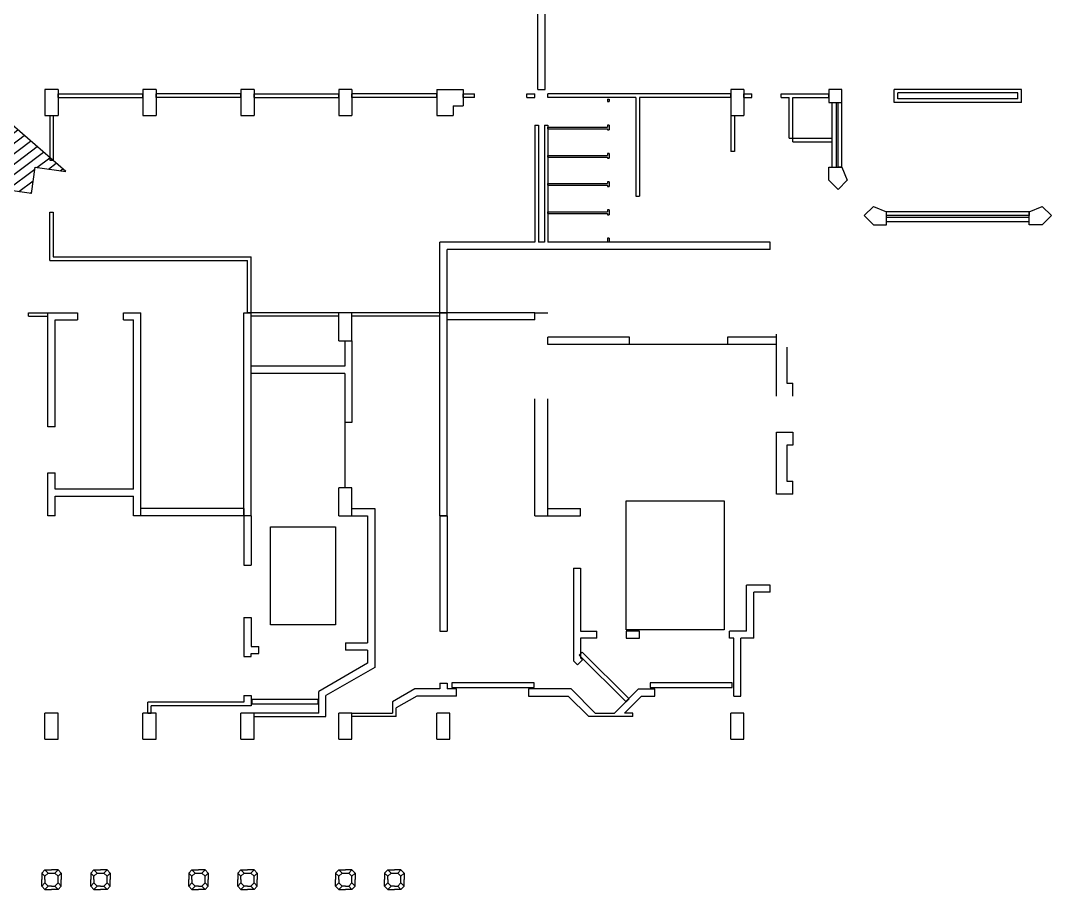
# Model space of a CAD drawing. Header units: millimetres. Extents: x -68315 to 81584, y -44830 to 67795.
# Drawn here: x -7262 to 24300, y -44830 to -18225 of the extents above; entities that cross this region are included whole.
import ezdxf

# ---------------------------------------------------------------- set-up
doc = ezdxf.new("R2010")
doc.units = ezdxf.units.MM
for name, color, linetype in [('BRICK_WALLS_P4', 1, 'Continuous'), ('COLUMNS_P5', 5, 'Continuous'), ('TITLE_BLOCK_P6', 7, 'Continuous')]:
    doc.layers.add(name, color=color, linetype=linetype)

msp = doc.modelspace()

# ---------------------------------------------------------------- hatches: boundary and pattern name
at = {"layer": 'TITLE_BLOCK_P6', "linetype": 'Continuous'}
h = msp.add_hatch(dxfattribs=at)
h.set_pattern_fill('_U', color=256, scale=253.999926, angle=37.01, style=0, pattern_type=0)
h.set_pattern_definition([(37.01, (9346.5, 31407.1), (-152.8964, 202.8267), [])])
h.paths.add_polyline_path([(-10755.9, -22978.8), (-10643.2, -22176.7), (-11581.3, -22044.9), (-8471.5, -20603.1), (-5879.6, -22846.2), (-6817.7, -22714.4), (-6930.5, -23516.4)], flags=16)
h.paths.add_polyline_path([(-9101, -19908.8), (-8934, -18720.4), (-8636.9, -18762.2), (-7930.4, -19770.3), (-7805.1, -18879.1), (-7508, -18920.8), (-7675, -20109.2), (-8120.7, -20046.5), (-8694.3, -19170.7), (-8803.9, -19950.5)], flags=0)

# ---------------------------------------------------------------- linework, layer by layer
at = {"layer": 'BRICK_WALLS_P4', "linetype": 'Continuous'}
for p, q in [((8574.7, -20329.8), (8574.7, -17584.8)), ((8804.7, -20329.8), (8804.7, -17364.8)), ((-6115.3, -20469.8), (-3515.3, -20469.8)), ((-6115.3, -20579.8), (-6115.3, -20469.8)), ((-3515.3, -20579.8), (-3515.3, -20469.8)), ((-515.3, -20469.8), (-3115.3, -20469.8)), ((-3115.3, -20579.8), (-3115.3, -20469.8)), ((-515.3, -20579.8), (-515.3, -20469.8)), ((-115.3, -20469.8), (2484.7, -20469.8)), ((-115.3, -20579.8), (-115.3, -20469.8)), ((2484.7, -20579.8), (2484.7, -20469.8)), ((5484.7, -20469.8), (2884.7, -20469.8)), ((2884.7, -20579.8), (2884.7, -20469.8)), ((5484.7, -20579.8), (5484.7, -20469.8)), ((6284.7, -20469.8), (6640.5, -20469.8)), ((6284.7, -20579.8), (6284.7, -20469.8)), ((6640.5, -20579.8), (6640.5, -20469.8)), ((8240.5, -20579.8), (8240.5, -20469.8)), ((8240.5, -20469.8), (8484.7, -20469.8)), ((8484.7, -20579.8), (8484.7, -20469.8)), ((8574.7, -20329.8), (8804.7, -20329.8)), ((14484.7, -20469.8), (8884.7, -20469.8)), ((8884.7, -20579.8), (8884.7, -20469.8)), ((14484.7, -20579.8), (14484.7, -20469.8)), ((14884.7, -20469.8), (15129.7, -20469.8)), ((14884.7, -20579.8), (14884.7, -20469.8)), ((15129.7, -20579.8), (15129.7, -20469.8)), ((16029.7, -20469.8), (17484.7, -20469.8)), ((16029.7, -20579.8), (16029.7, -20469.8)), ((17484.7, -20579.8), (17484.7, -20469.8)), ((19484.7, -20729.8), (19484.7, -20329.8)), ((23384.7, -20329.8), (19484.7, -20329.8)), ((23274.7, -20439.8), (19594.7, -20439.8)), ((19594.7, -20619.8), (19594.7, -20439.8)), ((23274.7, -20619.8), (23274.7, -20439.8)), ((23384.7, -20729.8), (23384.7, -20329.8)), ((-6115.3, -20579.8), (-3515.3, -20579.8)), ((-515.3, -20579.8), (-3115.3, -20579.8)), ((-115.3, -20579.8), (2484.7, -20579.8)), ((5484.7, -20579.8), (2884.7, -20579.8)), ((6640.5, -20579.8), (6284.7, -20579.8)), ((8240.5, -20579.8), (8484.7, -20579.8)), ((11574.7, -20579.8), (8884.7, -20579.8)), ((10705, -20634.8), (10705, -20706.7)), ((10705, -20634.8), (10755, -20634.8)), ((10705, -20706.7), (10755, -20706.7)), ((10755, -20634.8), (10755, -20706.7)), ((11574.7, -20579.8), (11574.7, -23600.4)), ((11684.7, -20579.8), (11684.7, -23600.4)), ((14484.7, -20579.8), (11684.7, -20579.8)), ((14884.7, -20579.8), (15129.7, -20579.8)), ((16029.7, -20579.8), (16274.7, -20579.8)), ((16274.7, -21829.8), (16274.7, -20579.8)), ((16384.7, -20579.8), (17484.7, -20579.8)), ((16384.7, -21939.8), (16384.7, -20579.8)), ((17774.7, -22712.6), (17774.7, -20729.8)), ((17774.7, -20729.8), (17884.7, -20729.8)), ((17884.7, -22712.6), (17884.7, -20729.8)), ((23384.7, -20729.8), (19484.7, -20729.8)), ((23274.7, -20619.8), (19594.7, -20619.8)), ((-6370.3, -21129.8), (-6370.3, -22494.8)), ((-6370.3, -21129.8), (-6260.3, -21129.8)), ((-6260.3, -21129.8), (-6260.3, -22494.8)), ((14484.7, -21129.8), (14484.7, -22229.8)), ((14484.7, -21129.8), (14594.7, -21129.8)), ((14594.7, -21129.8), (14594.7, -22229.8)), ((8484.7, -21429.8), (8484.7, -25009.8)), ((8484.7, -21429.8), (8594.7, -21429.8)), ((8594.7, -21429.8), (8594.7, -25009.8)), ((8774.7, -21429.8), (8774.7, -25009.8)), ((8774.7, -21429.8), (8884.7, -21429.8)), ((8884.7, -21429.8), (8884.7, -25009.8)), ((10705, -21426.7), (10705, -21486.9)), ((10705, -21426.7), (10705, -21486.9)), ((10755, -21426.7), (10705, -21426.7)), ((10755, -21426.7), (10755, -21536.9)), ((10755, -21426.7), (10755, -21572.4)), ((8884.7, -21486.9), (10705, -21486.9)), ((8884.7, -21536.9), (8884.7, -21486.9)), ((8884.7, -21536.9), (10705, -21536.9)), ((10705, -21536.9), (10705, -21572.4)), ((10705, -21572.4), (10755, -21572.4)), ((16274.7, -21829.8), (17584.7, -21829.8)), ((16384.7, -21939.8), (17584.7, -21939.8)), ((17584.7, -21939.8), (17584.7, -21829.8)), ((8884.7, -22352.6), (10705, -22352.6)), ((8884.7, -22402.6), (8884.7, -22352.6)), ((8884.7, -22402.6), (10705, -22402.6)), ((10705, -22292.4), (10705, -22352.6)), ((10705, -22292.4), (10705, -22352.6)), ((10755, -22292.4), (10705, -22292.4)), ((10705, -22402.6), (10705, -22438.1)), ((10755, -22292.4), (10755, -22402.6)), ((10755, -22292.4), (10755, -22438.1)), ((14594.7, -22229.8), (14484.7, -22229.8)), ((-6370.3, -22494.8), (-6260.3, -22494.8)), ((10705, -22438.1), (10755, -22438.1)), ((17884.7, -22712.6), (17774.7, -22712.6)), ((8884.7, -23218.2), (10705, -23218.2)), ((8884.7, -23268.2), (8884.7, -23218.2)), ((8884.7, -23268.2), (10705, -23268.2)), ((10705, -23158.1), (10705, -23218.2)), ((10755, -23158.1), (10705, -23158.1)), ((10705, -23158.1), (10705, -23218.2)), ((10705, -23268.2), (10705, -23303.8)), ((10705, -23303.8), (10755, -23303.8)), ((10755, -23158.1), (10755, -23268.2)), ((10755, -23158.1), (10755, -23303.8)), ((11574.7, -23600.4), (11684.7, -23600.4)), ((-6370.3, -24094.8), (-6260.3, -24094.8)), ((-6370.3, -25569.8), (-6370.3, -24094.8)), ((-6260.3, -24094.8), (-6260.3, -25459.8)), ((8884.7, -24083.9), (10705, -24083.9)), ((8884.7, -24133.9), (8884.7, -24083.9)), ((8884.7, -24133.9), (10705, -24133.9)), ((10705, -24023.8), (10705, -24083.9)), ((10755, -24023.8), (10705, -24023.8)), ((10705, -24023.8), (10705, -24083.9)), ((10705, -24133.9), (10705, -24169.4)), ((10705, -24169.4), (10755, -24169.4)), ((10755, -24023.8), (10755, -24133.9)), ((10755, -24023.8), (10755, -24169.4)), ((23617.5, -24079.8), (19251.8, -24079.8)), ((19251.8, -24189.8), (19251.8, -24079.8)), ((23617.5, -24189.8), (19251.8, -24189.8)), ((23617.5, -24079.8), (23617.5, -24189.8)), ((10755, -24889.4), (10705, -24889.4)), ((10705, -24889.4), (10705, -25009.8)), ((10705, -24889.4), (10705, -24949.6)), ((10755, -24889.4), (10755, -25009.8)), ((10755, -24889.4), (10755, -24999.6)), ((8484.7, -25009.8), (5574.7, -25009.8)), ((5574.7, -27279.8), (5574.7, -25009.8)), ((15684.7, -25229.8), (5794.7, -25229.8)), ((5794.7, -27389.8), (5794.7, -25229.8)), ((8774.7, -25009.8), (8594.7, -25009.8)), ((15684.7, -25009.8), (8884.7, -25009.8)), ((10755, -25009.8), (10705, -25009.8)), ((15684.7, -25229.8), (15684.7, -25009.8)), ((-6260.3, -25459.8), (-205.3, -25459.8)), ((-205.3, -27279.8), (-205.3, -25459.8)), ((-6370.3, -25569.8), (-315.3, -25569.8)), ((-315.3, -27169.8), (-315.3, -25569.8)), ((-7015.3, -27279.8), (-7015.3, -27169.8)), ((-7015.3, -27169.8), (-6425.3, -27169.8)), ((-7015.3, -27279.8), (-6425.3, -27279.8)), ((-6425.3, -27279.8), (-6425.3, -27169.8)), ((2484.7, -27169.8), (-315.3, -27169.8)), ((2484.7, -27279.8), (-205.3, -27279.8)), ((2484.7, -27279.8), (2484.7, -27169.8)), ((5794.7, -27169.8), (2884.7, -27169.8)), ((2884.7, -27279.8), (2884.7, -27169.8)), ((5574.7, -27279.8), (2884.7, -27279.8)), ((8484.7, -27169.8), (5794.7, -27169.8)), ((8484.7, -27389.8), (5794.7, -27389.8)), ((8484.7, -27389.8), (8484.7, -27169.8)), ((2664.7, -28029.8), (2664.7, -28809.8)), ((2664.7, -28029.8), (2884.7, -28029.8)), ((2884.7, -28029.8), (2884.7, -30529.8)), ((11384.7, -27919.8), (8884.7, -27919.8)), ((8884.7, -28139.8), (8884.7, -27919.8)), ((11384.7, -28139.8), (11384.7, -27919.8)), ((14384.7, -27919.8), (14384.7, -28139.8)), ((15884.7, -27919.8), (14384.7, -27919.8)), ((15884.7, -28139.8), (15884.7, -27919.8)), ((11384.7, -28139.8), (8884.7, -28139.8)), ((14384.7, -28139.8), (11384.7, -28139.8)), ((15884.7, -28139.8), (14384.7, -28139.8)), ((2664.7, -28809.8), (-205.3, -28809.8)), ((-205.3, -29029.8), (-205.3, -28809.8)), ((2664.7, -29029.8), (-205.3, -29029.8)), ((2664.7, -29029.8), (2664.7, -30529.8)), ((2884.7, -30529.8), (2664.7, -30529.8)), ((2664.7, -30529.8), (2664.7, -32529.8)), ((11284.7, -36879.8), (11284.7, -32929.8)), ((11284.7, -32929.8), (14284.7, -32929.8)), ((14284.7, -32929.8), (14284.7, -36879.8)), ((-425.3, -33169.8), (-3585.3, -33169.8)), ((-3585.3, -33389.8), (-3585.3, -33169.8)), ((-205.3, -33389.8), (-3585.3, -33389.8)), ((-425.3, -33169.8), (-425.3, -34902.4)), ((-205.3, -33389.8), (-205.3, -34902.4)), ((2884.7, -33169.8), (3584.7, -33169.8)), ((2884.7, -33389.8), (2884.7, -33169.8)), ((2884.7, -33389.8), (3364.7, -33389.8)), ((3364.7, -33389.8), (3364.7, -37282.8)), ((3584.7, -33169.8), (3584.7, -38029.8)), ((5574.7, -33389.8), (5574.7, -36919.2)), ((5574.7, -33389.8), (5794.7, -33389.8)), ((5794.7, -33389.8), (5794.7, -36919.2)), ((8884.7, -33169.8), (9884.7, -33169.8)), ((8884.7, -33389.8), (8884.7, -33169.8)), ((8884.7, -33389.8), (9884.7, -33389.8)), ((9884.7, -33389.8), (9884.7, -33169.8)), ((-425.3, -34902.4), (-205.3, -34902.4)), ((9664.7, -34989.8), (9664.7, -37827.1)), ((9664.7, -34989.8), (9884.7, -34989.8)), ((9884.7, -34989.8), (9884.7, -36919.8)), ((15684.7, -35509.8), (14969.7, -35509.8)), ((14969.7, -36919.8), (14969.7, -35509.8)), ((15684.7, -35729.8), (15684.7, -35509.8)), ((15189.7, -37139.8), (15189.7, -35729.8)), ((15684.7, -35729.8), (15189.7, -35729.8)), ((-425.3, -36502.4), (-425.3, -37695.8)), ((-425.3, -36502.4), (-205.3, -36502.4)), ((-205.3, -36502.4), (-205.3, -37389.8)), ((5574.7, -36919.2), (5794.7, -36919.2)), ((9884.7, -36919.8), (10384.7, -36919.8)), ((10384.7, -37139.8), (10384.7, -36919.8)), ((14284.7, -36879.8), (11284.7, -36879.8)), ((11284.7, -36919.8), (11284.7, -37139.8)), ((11684.7, -36919.8), (11284.7, -36919.8)), ((11684.7, -37139.8), (11684.7, -36919.8)), ((14969.7, -36919.8), (14440.2, -36919.8)), ((14440.2, -37139.8), (14440.2, -36919.8)), ((9884.7, -37139.8), (9884.7, -37736)), ((10384.7, -37139.8), (9884.7, -37139.8)), ((11284.7, -37139.8), (11684.7, -37139.8)), ((14574.7, -37139.8), (14440.2, -37139.8)), ((14574.7, -38909.8), (14574.7, -37139.8)), ((14794.7, -38909.8), (14794.7, -37139.8)), ((15189.7, -37139.8), (14794.7, -37139.8)), ((-205.3, -37389.8), (34.7, -37389.8)), ((34.7, -37609.8), (34.7, -37389.8)), ((2684.7, -37282.8), (2684.7, -37502.8)), ((2684.7, -37282.8), (3364.7, -37282.8)), ((3364.7, -37502.8), (2684.7, -37502.8)), ((3364.7, -37502.8), (3364.7, -37902.8)), ((-425.3, -37695.8), (-205.3, -37695.8)), ((-205.3, -37609.8), (34.7, -37609.8)), ((-205.3, -37695.8), (-205.3, -37609.8)), ((9789.3, -37951.7), (9664.7, -37827.1)), ((9789.3, -37951.7), (9944.8, -37796.1)), ((9944.8, -37796.1), (9884.7, -37736)), ((3364.7, -37902.8), (1864.7, -38768.8)), ((3584.7, -38029.8), (2084.7, -38895.8)), ((1864.7, -39429.8), (1864.7, -38768.8)), ((4813.5, -38689.8), (4129.7, -39084.6)), ((5574.7, -38689.8), (4813.5, -38689.8)), ((5574.7, -38519.2), (5794.7, -38519.2)), ((5574.7, -38519.2), (5574.7, -38689.8)), ((5794.7, -38519.2), (5794.7, -38689.8)), ((6084.7, -38689.8), (5794.7, -38689.8)), ((6084.7, -38909.8), (6084.7, -38689.8)), ((9594.1, -38689.8), (8284.7, -38689.8)), ((8284.7, -38689.8), (8284.7, -38909.8)), ((10334.1, -39429.8), (9594.1, -38689.8)), ((10921.9, -39429.8), (11661.9, -38689.8)), ((11661.9, -38689.8), (12156.7, -38689.8)), ((12156.7, -38909.8), (12156.7, -38689.8)), ((-3370.3, -39429.8), (-3370.3, -39099.8)), ((-425.3, -39099.8), (-3370.3, -39099.8)), ((-425.3, -38895.8), (-205.3, -38895.8)), ((-425.3, -38895.8), (-425.3, -39099.8)), ((-205.3, -38895.8), (-205.3, -39209.8)), ((2084.7, -39539.8), (2084.7, -38895.8)), ((4129.7, -39084.6), (4129.7, -39429.8)), ((4872.4, -38909.8), (4239.7, -39275.1)), ((6084.7, -38909.8), (4872.4, -38909.8)), ((8284.7, -38909.8), (9503, -38909.8)), ((10133, -39539.8), (9503, -38909.8)), ((11233, -39429.8), (11753, -38909.8)), ((11753, -38909.8), (12156.7, -38909.8)), ((14574.7, -38909.8), (14794.7, -38909.8)), ((-3370.3, -39429.8), (-3260.3, -39429.8)), ((-205.3, -39209.8), (-3260.3, -39209.8)), ((-3260.3, -39429.8), (-3260.3, -39209.8)), ((1864.7, -39429.8), (-115.3, -39429.8)), ((2884.7, -39429.8), (4129.7, -39429.8)), ((2884.7, -39539.8), (2884.7, -39429.8)), ((4239.7, -39539.8), (4239.7, -39275.1)), ((10334.1, -39429.8), (10921.9, -39429.8)), ((11484.7, -39429.8), (11233, -39429.8)), ((11484.7, -39539.8), (11484.7, -39429.8)), ((-115.3, -39539.8), (2084.7, -39539.8)), ((4239.7, -39539.8), (2884.7, -39539.8)), ((11484.7, -39539.8), (10133, -39539.8))]:
    msp.add_line(p, q, dxfattribs=at)
for points in [[(384.7, -36729.8), (384.7, -33729.8), (2384.7, -33729.8), (2384.7, -36729.8), (384.7, -36729.8)], [(11277.4, -39089.8), (9845.4, -37657.9), (9936, -37567.3), (11367.9, -38999.2), (11277.4, -39089.8)], [(5945.7, -38651.9), (8461.1, -38651.9), (8461.1, -38503.8), (5945.7, -38503.8), (5945.7, -38651.9)], [(12015.6, -38650), (14531, -38650), (14531, -38501.9), (12015.6, -38501.9), (12015.6, -38650)], [(-178.9, -39142.6), (1846.2, -39142.6), (1846.2, -39014.5), (-178.9, -39014.5), (-178.9, -39142.6)]]:
    msp.add_lwpolyline(points, dxfattribs=at)
at = {"layer": 'COLUMNS_P5', "linetype": 'Continuous'}
for p, q in [((-6115.3, -20329.8), (-6515.3, -20329.8)), ((-6515.3, -20329.8), (-6515.3, -21129.8)), ((-6115.3, -20329.8), (-6115.3, -21129.8)), ((-3115.3, -20329.8), (-3515.3, -20329.8)), ((-3515.3, -20329.8), (-3515.3, -21129.8)), ((-3115.3, -20329.8), (-3115.3, -21129.8)), ((-515.3, -20329.8), (-515.3, -21129.8)), ((-115.3, -20329.8), (-515.3, -20329.8)), ((-115.3, -20329.8), (-115.3, -21129.8)), ((2484.7, -20329.8), (2484.7, -21129.8)), ((2884.7, -20329.8), (2484.7, -20329.8)), ((2884.7, -20329.8), (2884.7, -21129.8)), ((5484.7, -20329.8), (6284.7, -20329.8)), ((5484.7, -20329.8), (5484.7, -21129.8)), ((6284.7, -20329.8), (6284.7, -20829.8)), ((14484.7, -20329.8), (14484.7, -21129.8)), ((14884.7, -20329.8), (14484.7, -20329.8)), ((14884.7, -20329.8), (14884.7, -21129.8)), ((5984.7, -20829.8), (5984.7, -21129.8)), ((5984.7, -20829.8), (6284.7, -20829.8)), ((17584.7, -22712.6), (17584.7, -20729.8)), ((17724.7, -22712.6), (17724.7, -20729.8)), ((-6515.3, -21129.8), (-6115.3, -21129.8)), ((-3515.3, -21129.8), (-3115.3, -21129.8)), ((-515.3, -21129.8), (-115.3, -21129.8)), ((2484.7, -21129.8), (2884.7, -21129.8)), ((5484.7, -21129.8), (5984.7, -21129.8)), ((14484.7, -21129.8), (14884.7, -21129.8)), ((17484.7, -23112.6), (17484.7, -22712.6)), ((17484.7, -22712.6), (17884.7, -22712.6)), ((17884.7, -22712.6), (18050.4, -23112.6)), ((17484.7, -23112.6), (17767.5, -23395.5)), ((17767.5, -23395.5), (18050.4, -23112.6)), ((18569, -24196.9), (18851.8, -23914.1)), ((18851.8, -23914.1), (19251.8, -24079.8)), ((23617.5, -24079.8), (24017.5, -23914.1)), ((24300.4, -24196.9), (24017.5, -23914.1)), ((18851.8, -24479.8), (18569, -24196.9)), ((19251.8, -24479.8), (19251.8, -24079.8)), ((19251.8, -24239.8), (23617.5, -24239.8)), ((23617.5, -24479.8), (23617.5, -24079.8)), ((24017.5, -24479.8), (24300.4, -24196.9)), ((18851.8, -24479.8), (19251.8, -24479.8)), ((19251.8, -24379.8), (23617.5, -24379.8)), ((24017.5, -24479.8), (23617.5, -24479.8)), ((-6425.3, -30669.8), (-6425.3, -27169.8)), ((-6425.3, -27169.8), (-5515.3, -27169.8)), ((-6205.3, -27389.8), (-5515.3, -27389.8)), ((-6205.3, -30669.8), (-6205.3, -27389.8)), ((-5515.3, -27169.8), (-5515.3, -27389.8)), ((-4115.3, -27389.8), (-4115.3, -27169.8)), ((-4115.3, -27169.8), (-3585.3, -27169.8)), ((-4115.3, -27389.8), (-3805.3, -27389.8)), ((-3805.3, -32569.8), (-3805.3, -27389.8)), ((-3585.3, -33389.8), (-3585.3, -27169.8)), ((-425.3, -33389.8), (-425.3, -27169.8)), ((-425.3, -27169.8), (-205.3, -27169.8)), ((-205.3, -33389.8), (-205.3, -27169.8)), ((2884.7, -27169.8), (2484.7, -27169.8)), ((2484.7, -28029.8), (2484.7, -27169.8)), ((2884.7, -28029.8), (2884.7, -27169.8)), ((5574.7, -27169.8), (5794.7, -27169.8)), ((5574.7, -33389.8), (5574.7, -27169.8)), ((5794.7, -33389.8), (5794.7, -27169.8)), ((8484.7, -27169.8), (8884.7, -27169.8)), ((2484.7, -28029.8), (2884.7, -28029.8)), ((15884.7, -29729.8), (15884.7, -27829.8)), ((16204.7, -28229.8), (16204.7, -29329.8)), ((16204.7, -29329.8), (16384.7, -29329.8)), ((16384.7, -29729.8), (16384.7, -29329.8)), ((8484.7, -33389.8), (8484.7, -29807.1)), ((8884.7, -33389.8), (8884.7, -29807.1)), ((-6205.3, -30669.8), (-6425.3, -30669.8)), ((15884.7, -32729.8), (15884.7, -30829.8)), ((15884.7, -30829.8), (16384.7, -30829.8)), ((16384.7, -30829.8), (16384.7, -31229.8)), ((16204.7, -31229.8), (16204.7, -32329.8)), ((16384.7, -31229.8), (16204.7, -31229.8)), ((-6425.3, -32069.8), (-6205.3, -32069.8)), ((-6425.3, -33389.8), (-6425.3, -32069.8)), ((-6205.3, -32569.8), (-6205.3, -32069.8)), ((16204.7, -32329.8), (16384.7, -32329.8)), ((16384.7, -32729.8), (16384.7, -32329.8)), ((-3805.3, -32569.8), (-6205.3, -32569.8)), ((-6205.3, -33389.8), (-6205.3, -32789.8)), ((-6205.3, -32789.8), (-3805.3, -32789.8)), ((-3805.3, -33389.8), (-3805.3, -32789.8)), ((2484.7, -33389.8), (2484.7, -32529.8)), ((2884.7, -32529.8), (2484.7, -32529.8)), ((2884.7, -33389.8), (2884.7, -32529.8)), ((16384.7, -32729.8), (15884.7, -32729.8)), ((-6205.3, -33389.8), (-6425.3, -33389.8)), ((-3585.3, -33389.8), (-3805.3, -33389.8)), ((-205.3, -33389.8), (-425.3, -33389.8)), ((2484.7, -33389.8), (2884.7, -33389.8)), ((5794.7, -33389.8), (5574.7, -33389.8)), ((8484.7, -33389.8), (8884.7, -33389.8)), ((-6515.3, -40229.8), (-6515.3, -39429.8)), ((-6115.3, -39429.8), (-6515.3, -39429.8)), ((-6115.3, -40229.8), (-6115.3, -39429.8)), ((-3515.3, -40229.8), (-3515.3, -39429.8)), ((-3115.3, -39429.8), (-3515.3, -39429.8)), ((-3115.3, -40229.8), (-3115.3, -39429.8)), ((-115.3, -39429.8), (-515.3, -39429.8)), ((-515.3, -40229.8), (-515.3, -39429.8)), ((-115.3, -40229.8), (-115.3, -39429.8)), ((2884.7, -39429.8), (2484.7, -39429.8)), ((2484.7, -40229.8), (2484.7, -39429.8)), ((2884.7, -40229.8), (2884.7, -39429.8)), ((5884.7, -39429.8), (5484.7, -39429.8)), ((5484.7, -40229.8), (5484.7, -39429.8)), ((5884.7, -40229.8), (5884.7, -39429.8)), ((14884.7, -39429.8), (14484.7, -39429.8)), ((14484.7, -40229.8), (14484.7, -39429.8)), ((14884.7, -40229.8), (14884.7, -39429.8)), ((-6515.3, -40229.8), (-6115.3, -40229.8)), ((-3515.3, -40229.8), (-3115.3, -40229.8)), ((-515.3, -40229.8), (-115.3, -40229.8)), ((2484.7, -40229.8), (2884.7, -40229.8)), ((5484.7, -40229.8), (5884.7, -40229.8)), ((14484.7, -40229.8), (14884.7, -40229.8)), ((-6615.3, -44329.8), (-6515.3, -44229.8)), ((-6615.3, -44329.8), (-6615.3, -44529.8)), ((-6515.3, -44429.8), (-6615.3, -44329.8)), ((-6415.3, -44329.8), (-6515.3, -44229.8)), ((-6515.3, -44229.8), (-6315.3, -44229.8)), ((-6415.3, -44329.8), (-6515.3, -44429.8)), ((-6515.3, -44529.8), (-6515.3, -44429.8)), ((-6415.3, -44329.8), (-6315.3, -44329.8)), ((-6115.3, -44229.8), (-6315.3, -44229.8)), ((-6315.3, -44329.8), (-6215.3, -44329.8)), ((-6215.3, -44329.8), (-6115.3, -44229.8)), ((-6115.3, -44429.8), (-6215.3, -44329.8)), ((-6015.3, -44329.8), (-6115.3, -44229.8)), ((-6115.3, -44429.8), (-6015.3, -44329.8)), ((-6115.3, -44529.8), (-6115.3, -44429.8)), ((-6015.3, -44329.8), (-6015.3, -44529.8)), ((-5115.3, -44329.8), (-5015.3, -44229.8)), ((-5015.3, -44429.8), (-5115.3, -44329.8)), ((-5115.3, -44329.8), (-5115.3, -44529.8)), ((-4915.3, -44329.8), (-5015.3, -44229.8)), ((-5015.3, -44229.8), (-4815.3, -44229.8)), ((-4915.3, -44329.8), (-5015.3, -44429.8)), ((-5015.3, -44529.8), (-5015.3, -44429.8)), ((-4915.3, -44329.8), (-4815.3, -44329.8)), ((-4615.3, -44229.8), (-4815.3, -44229.8)), ((-4815.3, -44329.8), (-4715.3, -44329.8)), ((-4715.3, -44329.8), (-4615.3, -44229.8)), ((-4615.3, -44429.8), (-4715.3, -44329.8)), ((-4515.3, -44329.8), (-4615.3, -44229.8)), ((-4615.3, -44429.8), (-4515.3, -44329.8)), ((-4615.3, -44529.8), (-4615.3, -44429.8)), ((-4515.3, -44329.8), (-4515.3, -44529.8)), ((-2115.3, -44329.8), (-2015.3, -44229.8)), ((-2115.3, -44329.8), (-2115.3, -44529.8)), ((-2015.3, -44429.8), (-2115.3, -44329.8)), ((-1915.3, -44329.8), (-2015.3, -44229.8)), ((-2015.3, -44229.8), (-1815.3, -44229.8)), ((-1915.3, -44329.8), (-2015.3, -44429.8)), ((-2015.3, -44529.8), (-2015.3, -44429.8)), ((-1915.3, -44329.8), (-1815.3, -44329.8)), ((-1615.3, -44229.8), (-1815.3, -44229.8)), ((-1815.3, -44329.8), (-1715.3, -44329.8)), ((-1715.3, -44329.8), (-1615.3, -44229.8)), ((-1615.3, -44429.8), (-1715.3, -44329.8)), ((-1515.3, -44329.8), (-1615.3, -44229.8)), ((-1615.3, -44429.8), (-1515.3, -44329.8)), ((-1615.3, -44529.8), (-1615.3, -44429.8)), ((-1515.3, -44329.8), (-1515.3, -44529.8)), ((-615.3, -44329.8), (-515.3, -44229.8)), ((-615.3, -44329.8), (-615.3, -44529.8)), ((-515.3, -44429.8), (-615.3, -44329.8)), ((-415.3, -44329.8), (-515.3, -44229.8)), ((-515.3, -44229.8), (-315.3, -44229.8)), ((-415.3, -44329.8), (-515.3, -44429.8)), ((-515.3, -44529.8), (-515.3, -44429.8)), ((-415.3, -44329.8), (-315.3, -44329.8)), ((-115.3, -44229.8), (-315.3, -44229.8)), ((-315.3, -44329.8), (-215.3, -44329.8)), ((-215.3, -44329.8), (-115.3, -44229.8)), ((-115.3, -44429.8), (-215.3, -44329.8)), ((-15.3, -44329.8), (-115.3, -44229.8)), ((-115.3, -44429.8), (-15.3, -44329.8)), ((-115.3, -44529.8), (-115.3, -44429.8)), ((-15.3, -44329.8), (-15.3, -44529.8)), ((2384.7, -44329.8), (2484.7, -44229.8)), ((2384.7, -44329.8), (2384.7, -44529.8)), ((2484.7, -44429.8), (2384.7, -44329.8)), ((2584.7, -44329.8), (2484.7, -44229.8)), ((2484.7, -44229.8), (2684.7, -44229.8)), ((2584.7, -44329.8), (2484.7, -44429.8)), ((2484.7, -44529.8), (2484.7, -44429.8)), ((2584.7, -44329.8), (2684.7, -44329.8)), ((2884.7, -44229.8), (2684.7, -44229.8)), ((2684.7, -44329.8), (2784.7, -44329.8)), ((2784.7, -44329.8), (2884.7, -44229.8)), ((2884.7, -44429.8), (2784.7, -44329.8)), ((2984.7, -44329.8), (2884.7, -44229.8)), ((2884.7, -44429.8), (2984.7, -44329.8)), ((2884.7, -44529.8), (2884.7, -44429.8)), ((2984.7, -44329.8), (2984.7, -44529.8)), ((3884.7, -44329.8), (3984.7, -44229.8)), ((3984.7, -44429.8), (3884.7, -44329.8)), ((3884.7, -44329.8), (3884.7, -44529.8)), ((4084.7, -44329.8), (3984.7, -44229.8)), ((3984.7, -44229.8), (4184.7, -44229.8)), ((4084.7, -44329.8), (3984.7, -44429.8)), ((3984.7, -44529.8), (3984.7, -44429.8)), ((4084.7, -44329.8), (4184.7, -44329.8)), ((4384.7, -44229.8), (4184.7, -44229.8)), ((4184.7, -44329.8), (4284.7, -44329.8)), ((4284.7, -44329.8), (4384.7, -44229.8)), ((4384.7, -44429.8), (4284.7, -44329.8)), ((4484.7, -44329.8), (4384.7, -44229.8)), ((4384.7, -44429.8), (4484.7, -44329.8)), ((4384.7, -44529.8), (4384.7, -44429.8)), ((4484.7, -44329.8), (4484.7, -44529.8)), ((-6615.3, -44729.8), (-6615.3, -44529.8)), ((-6515.3, -44629.8), (-6615.3, -44729.8)), ((-6615.3, -44729.8), (-6515.3, -44829.8)), ((-6515.3, -44529.8), (-6515.3, -44629.8)), ((-6515.3, -44629.8), (-6415.3, -44729.8)), ((-6415.3, -44729.8), (-6515.3, -44829.8)), ((-6315.3, -44729.8), (-6415.3, -44729.8)), ((-6315.3, -44729.8), (-6215.3, -44729.8)), ((-6215.3, -44729.8), (-6115.3, -44629.8)), ((-6215.3, -44729.8), (-6115.3, -44829.8)), ((-6115.3, -44629.8), (-6115.3, -44529.8)), ((-6115.3, -44629.8), (-6015.3, -44729.8)), ((-6015.3, -44729.8), (-6115.3, -44829.8)), ((-6015.3, -44729.8), (-6015.3, -44529.8)), ((-5115.3, -44729.8), (-5115.3, -44529.8)), ((-5015.3, -44629.8), (-5115.3, -44729.8)), ((-5115.3, -44729.8), (-5015.3, -44829.8)), ((-5015.3, -44529.8), (-5015.3, -44629.8)), ((-5015.3, -44629.8), (-4915.3, -44729.8)), ((-4915.3, -44729.8), (-5015.3, -44829.8)), ((-4815.3, -44729.8), (-4915.3, -44729.8)), ((-4815.3, -44729.8), (-4715.3, -44729.8)), ((-4715.3, -44729.8), (-4615.3, -44629.8)), ((-4715.3, -44729.8), (-4615.3, -44829.8)), ((-4615.3, -44629.8), (-4615.3, -44529.8)), ((-4615.3, -44629.8), (-4515.3, -44729.8)), ((-4515.3, -44729.8), (-4615.3, -44829.8)), ((-4515.3, -44729.8), (-4515.3, -44529.8)), ((-2115.3, -44729.8), (-2115.3, -44529.8)), ((-2015.3, -44629.8), (-2115.3, -44729.8)), ((-2115.3, -44729.8), (-2015.3, -44829.8)), ((-2015.3, -44529.8), (-2015.3, -44629.8)), ((-2015.3, -44629.8), (-1915.3, -44729.8)), ((-1915.3, -44729.8), (-2015.3, -44829.8)), ((-1815.3, -44729.8), (-1915.3, -44729.8)), ((-1815.3, -44729.8), (-1715.3, -44729.8)), ((-1715.3, -44729.8), (-1615.3, -44629.8)), ((-1715.3, -44729.8), (-1615.3, -44829.8)), ((-1615.3, -44629.8), (-1615.3, -44529.8)), ((-1615.3, -44629.8), (-1515.3, -44729.8)), ((-1515.3, -44729.8), (-1615.3, -44829.8)), ((-1515.3, -44729.8), (-1515.3, -44529.8)), ((-615.3, -44729.8), (-615.3, -44529.8)), ((-515.3, -44629.8), (-615.3, -44729.8)), ((-615.3, -44729.8), (-515.3, -44829.8)), ((-515.3, -44529.8), (-515.3, -44629.8)), ((-515.3, -44629.8), (-415.3, -44729.8)), ((-415.3, -44729.8), (-515.3, -44829.8)), ((-315.3, -44729.8), (-415.3, -44729.8)), ((-315.3, -44729.8), (-215.3, -44729.8)), ((-215.3, -44729.8), (-115.3, -44629.8)), ((-215.3, -44729.8), (-115.3, -44829.8)), ((-115.3, -44629.8), (-115.3, -44529.8)), ((-115.3, -44629.8), (-15.3, -44729.8)), ((-15.3, -44729.8), (-115.3, -44829.8)), ((-15.3, -44729.8), (-15.3, -44529.8)), ((2384.7, -44729.8), (2384.7, -44529.8)), ((2484.7, -44629.8), (2384.7, -44729.8)), ((2384.7, -44729.8), (2484.7, -44829.8)), ((2484.7, -44529.8), (2484.7, -44629.8)), ((2484.7, -44629.8), (2584.7, -44729.8)), ((2584.7, -44729.8), (2484.7, -44829.8)), ((2684.7, -44729.8), (2584.7, -44729.8)), ((2684.7, -44729.8), (2784.7, -44729.8)), ((2784.7, -44729.8), (2884.7, -44629.8)), ((2784.7, -44729.8), (2884.7, -44829.8)), ((2884.7, -44629.8), (2884.7, -44529.8)), ((2884.7, -44629.8), (2984.7, -44729.8)), ((2984.7, -44729.8), (2884.7, -44829.8)), ((2984.7, -44729.8), (2984.7, -44529.8)), ((3884.7, -44729.8), (3884.7, -44529.8)), ((3984.7, -44629.8), (3884.7, -44729.8)), ((3884.7, -44729.8), (3984.7, -44829.8)), ((3984.7, -44529.8), (3984.7, -44629.8)), ((3984.7, -44629.8), (4084.7, -44729.8)), ((4084.7, -44729.8), (3984.7, -44829.8)), ((4184.7, -44729.8), (4084.7, -44729.8)), ((4184.7, -44729.8), (4284.7, -44729.8)), ((4284.7, -44729.8), (4384.7, -44629.8)), ((4284.7, -44729.8), (4384.7, -44829.8)), ((4384.7, -44629.8), (4384.7, -44529.8)), ((4384.7, -44629.8), (4484.7, -44729.8)), ((4484.7, -44729.8), (4384.7, -44829.8)), ((4484.7, -44729.8), (4484.7, -44529.8)), ((-6515.3, -44829.8), (-6315.3, -44829.8)), ((-6115.3, -44829.8), (-6315.3, -44829.8)), ((-5015.3, -44829.8), (-4815.3, -44829.8)), ((-4615.3, -44829.8), (-4815.3, -44829.8)), ((-2015.3, -44829.8), (-1815.3, -44829.8)), ((-1615.3, -44829.8), (-1815.3, -44829.8)), ((-515.3, -44829.8), (-315.3, -44829.8)), ((-115.3, -44829.8), (-315.3, -44829.8)), ((2484.7, -44829.8), (2684.7, -44829.8)), ((2884.7, -44829.8), (2684.7, -44829.8)), ((3984.7, -44829.8), (4184.7, -44829.8)), ((4384.7, -44829.8), (4184.7, -44829.8))]:
    msp.add_line(p, q, dxfattribs=at)
msp.add_lwpolyline([(17484.7, -20729.8), (17884.7, -20729.8), (17884.7, -20329.8), (17484.7, -20329.8), (17484.7, -20729.8)], dxfattribs=at)
at = {"layer": 'TITLE_BLOCK_P6', "linetype": 'Continuous'}
for points in [[(-6930.5, -23516.4), (-10755.9, -22978.8), (-10643.2, -22176.7), (-11581.3, -22044.9), (-8471.5, -20603.1)], [(-6930.5, -23516.4), (-6817.7, -22714.4), (-5879.6, -22846.2), (-8471.5, -20603.1)]]:
    msp.add_lwpolyline(points, dxfattribs=at)

doc.saveas('drawing.dxf')
